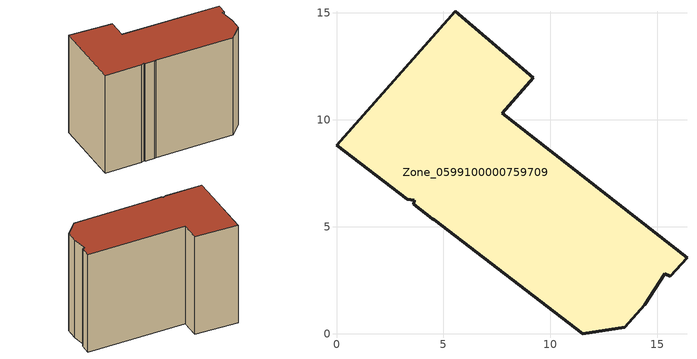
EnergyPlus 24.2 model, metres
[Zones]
Zone_0599100000759709
 floor ground (C_G): 15.35,2.81 14.42,1.34 13.49,0.3 11.51,0 4.57,5.32 4.49,5.38 3.61,6.06 3.64,6.24 3.3,6.29 0,8.82 5.55,15.08 9.19,11.97 7.74,10.32 16.39,3.56 15.61,2.68 z0
 wall outside (C_F): 9.19,11.97 5.55,15.08 0,8.82 3.3,6.29 3.64,6.24 3.61,6.06 4.49,5.38 4.57,5.32 11.51,0 13.49,0.3 14.42,1.34 15.35,2.81 15.61,2.68 16.39,3.56 7.74,10.32 9.19,11.97 z0:11.33
 roof outside (C_R): 16.39,3.56 7.74,10.32 9.19,11.97 5.55,15.08 0,8.82 3.3,6.29 3.64,6.24 3.61,6.06 4.49,5.38 4.57,5.32 11.51,0 13.49,0.3 14.42,1.34 15.35,2.81 15.61,2.68 z11.33
[BUILDING]
Pand.0599100000759709: North Axis=0; Terrain=City; Loads Convergence Tolerance Value=0.04; Temperature Convergence Tolerance Value=0.4; Solar Distribution=FullExterior; Maximum Number of Warmup Days=25; Minimum Number of Warmup Days=1
[Site:Location]
Rotterdam.The.Hague.AP_ZH_NLD Design_Conditions: Latitude=51.96; Longitude=4.45; Time Zone=1; Elevation=-4.5
[SITE:GROUNDTEMPERATURE:BUILDINGSURFACE]
18, 18, 18, 18, 18, 18, 18, 18, 18, 18, 18, 18
[MATERIAL] Thermal Absorptance=0.9; Solar Absorptance=0.7; Visible Absorptance=0.7
Name | Roughness | Thickness | Conductivity | Density | Specific Heat
G.TI.1946 | MediumSmooth | 0.15 | 1 | 540 | 1210
F.TI.1946 | Rough | 0.3 | 0.857143 | 1920 | 840
R.TI.1946 | MediumRough | 0.2 | 0.1 | 1500 | 1000
[CONSTRUCTION]
C_G: G.TI.1946
C_F: F.TI.1946
C_R: R.TI.1946
[ZONE]
Zone_0599100000759709: Type=1; Multiplier=1; Ceiling Height=Autocalculate; Volume=Autocalculate; Floor Area=autocalculate; Part of Total Floor Area=Yes
[ZONEINFILTRATION:DESIGNFLOWRATE]
Infil_Zone_0599100000759709: Zone or ZoneList or Space or SpaceList=Zone_0599100000759709; Schedule=AlwaysOn; Design Flow Rate Calculation Method=Flow/Area; Flow Rate per Floor Area=0.003; Constant Term Coefficient=1; Temperature Term Coefficient=0; Velocity Term Coefficient=0; Velocity Squared Term Coefficient=0
[HVACTEMPLATE:ZONE:IDEALLOADSAIRSYSTEM]
Zone_0599100000759709: Maximum Heating Supply Air Temperature=50; Minimum Cooling Supply Air Temperature=13; Maximum Heating Supply Air Humidity Ratio=0.0156; Minimum Cooling Supply Air Humidity Ratio=0.0077; Heating Limit=NoLimit; Cooling Limit=NoLimit; Dehumidification Control Type=ConstantSensibleHeatRatio; Cooling Sensible Heat Ratio=0.7; Dehumidification Setpoint=60; Humidification Control Type=None; Humidification Setpoint=30; Outdoor Air Method=None; Outdoor Air Flow Rate per Person=0.00944; Outdoor Air Flow Rate per Zone Floor Area=0; Outdoor Air Flow Rate per Zone=0; Demand Controlled Ventilation Type=None; Outdoor Air Economizer Type=NoEconomizer; Heat Recovery Type=None; Sensible Heat Recovery Effectiveness=0.7; Latent Heat Recovery Effectiveness=0.65
[ZONECONTROL:THERMOSTAT]
ThermostatControl_Zone_0599100000759709: Zone or ZoneList=Zone_0599100000759709; Control Type Schedule=DualSetpointControlType; Control 1=Thermostat_Zone_0599100000759709; Temperature Difference Between Cutout And Setpoint=0
[THERMOSTATSETPOINT:DUALSETPOINT]
Thermostat_Zone_0599100000759709: Heating Setpoint Temperature Schedule=HeatingSetpoint_Zone_0599100000759709; Cooling Setpoint Temperature Schedule=CoolingSetpoint_Zone_0599100000759709
[SCHEDULE:COMPACT]
HeatingSetpoint_Zone_0599100000759709: Through: 12/31, For: AllDays, Until: 24:00, 21
CoolingSetpoint_Zone_0599100000759709: Through: 12/31, For: AllDays, Until: 24:00, 24
DualSetpointControlType: Through: 12/31, For: AllDays, Until: 24:00, 4
AlwaysOn: Through: 12/31, For: AllDays, Until: 24:00, 1
